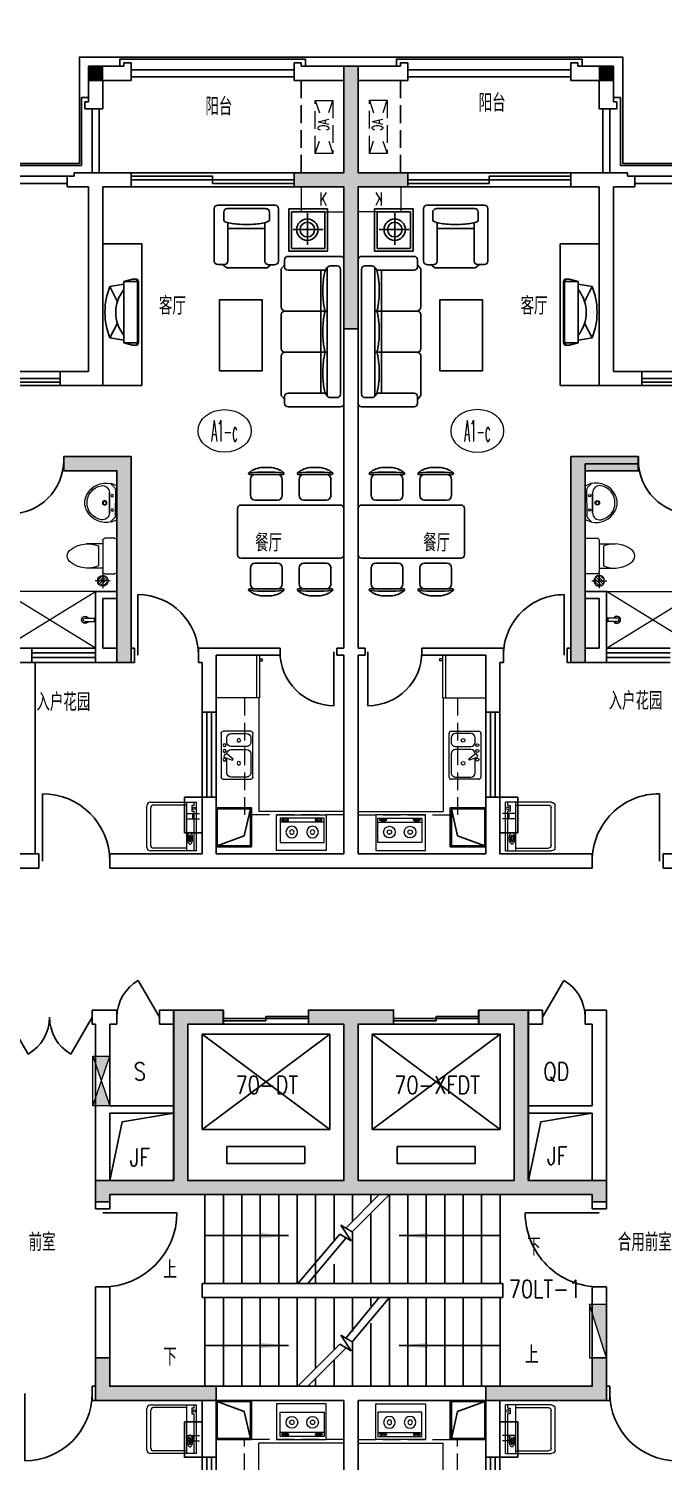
# Model space of a CAD drawing. Extents: x -503369 to -468969, y -592991 to -562131.
# Drawn here: x -490714 to -481766, y -582319 to -562131 of the extents above; entities that cross this region are included whole.
import ezdxf
from ezdxf.enums import TextEntityAlignment as Align

# ---------------------------------------------------------------- set-up
doc = ezdxf.new("R2010")
doc.units = 0
doc.header["$LTSCALE"] = 1000
doc.header["$MEASUREMENT"] = 0
doc.linetypes.add('DASH', pattern=[0.35, 0.25, -0.1])
doc.layers.get('0').update_dxf_attribs({"linetype": 'CONTINUOUS'})
for name, color, linetype, lineweight in [('-XHS', 11, 'CONTINUOUS', 5), ('AC', 11, 'CONTINUOUS', 9), ('axis3', 134, 'CONTINUOUS', 13), ('FUR1', 223, 'CONTINUOUS', 0), ('GZH1', 8, 'CONTINUOUS', 9), ('GZZ1', 40, 'CONTINUOUS', 9), ('PS', 30, 'CONTINUOUS', 9), ('房间名称', 7, 'CONTINUOUS', 9), ('核心筒文字', 120, 'CONTINUOUS', 13)]:
    doc.layers.add(name, color=color, linetype=linetype, lineweight=lineweight)
for name, color, linetype in [('F', 8, 'CONTINUOUS'), ('FUR', 8, 'CONTINUOUS'), ('H1', 8, 'CONTINUOUS'), ('see', 200, 'CONTINUOUS'), ('STAIR', 3, 'CONTINUOUS'), ('WALL', 2, 'CONTINUOUS'), ('WINDOW', 3, 'CONTINUOUS'), ('WINDOW_TEXT', 7, 'CONTINUOUS'), ('Z1', 2, 'CONTINUOUS'), ('栏杆', 140, 'CONTINUOUS'), ('烟道', 193, 'CONTINUOUS'), ('热水器', 193, 'CONTINUOUS'), ('看线', 4, 'CONTINUOUS')]:
    doc.layers.add(name, color=color, linetype=linetype)
doc.styles.add('_HZTXT1', font='romand.shx', dxfattribs={"width": 0.7, "bigfont": 'hztxt.shx'})
doc.styles.add('_ROMANC', font='ROMANC', dxfattribs={"width": 0.6})
doc.styles.add('COMP', font='COMPLEX', dxfattribs={"bigfont": 'hztxt'})
doc.styles.add('DIM_FONT', font='ROMAND.shx', dxfattribs={"width": 0.7})
doc.styles.add('SIMPLEX', font='SIMPLEX.SHX')
doc.styles.get("Standard").update_dxf_attribs({"font": 'GBENOR', "bigfont": 'GBCBIG'})
doc.styles.add('ZBHZ', font='simplex.shx', dxfattribs={"width": 0.7, "bigfont": 'zbhz.shx'})

# ---------------------------------------------------------------- blocks, each defined once
blk = doc.blocks.new('_DBLK1')
for p, q in [((-0.5, 0), (-0.25, -0.433)), ((0.5, 0), (0.25, -0.433))]:
    blk.add_line(p, q)
for centre, start, end in [((-0.5, 0), 300, 0), ((0.5, 0), 180, 240)]:
    blk.add_arc(centre, 0.5, start, end)
at = {"style": 'SIMPLEX', "flags": 9}
blk.add_attdef('A', text='', height=1, dxfattribs=at).set_placement((0, 1.5), align=Align.MIDDLE)
blk = doc.blocks.new('_ARROW')
blk.add_solid([(0, 0), (-1, 0.1), (-1, -0.1)])
blk = doc.blocks.new('_DBLK')
blk.add_line((-0.45, 0), (-0.45, -0.95))
blk.add_arc((-0.45, 0), 0.95, 270, 0)
at = {"layer": 'WINDOW_TEXT', "style": 'SIMPLEX', "flags": 9}
blk.add_attdef('A', text='', height=1, dxfattribs=at).set_placement((0, 1.5), align=Align.MIDDLE)
blk = doc.blocks.new('dghy')
at = {"layer": 'H1'}
for points in [[(449241, 459541), (449441, 459541), (449241, 458041), (449441, 458041)], [(448541, 458041), (450141, 458041), (448541, 457841), (450141, 457841)], [(449241, 457841), (449441, 457841), (449241, 455841), (449441, 455841)], [(445291, 454041), (446241, 454041), (445291, 453841), (446041, 453841)], [(446041, 453841), (446241, 454041), (446041, 451141), (446241, 451141)], [(453391, 454041), (452441, 454041), (453391, 453841), (452641, 453841)], [(452641, 453841), (452441, 454041), (452641, 451141), (452441, 451141)], [(446841, 446241), (447541, 446241), (447041, 446041), (447541, 446041)], [(446841, 446241), (447041, 446041), (446841, 443841), (447041, 443841)], [(448741, 446241), (449941, 446241), (448741, 446041), (449941, 446041)], [(451841, 446241), (451141, 446241), (451641, 446041), (451141, 446041)], [(451841, 446241), (451641, 446041), (451841, 443841), (451641, 443841)], [(449241, 446041), (449441, 446041), (449241, 443841), (449441, 443841)], [(445741, 443841), (445941, 443641), (445741, 443541), (445941, 443541)], [(445741, 443841), (452941, 443841), (445941, 443641), (452741, 443641)], [(452941, 443841), (452741, 443641), (452941, 443541), (452741, 443541)], [(445741, 441341), (445941, 441341), (445741, 440741), (445941, 440941)], [(452941, 441341), (452741, 441341), (452941, 440741), (452741, 440941)], [(445941, 440941), (447441, 440941), (445741, 440741), (447441, 440741)], [(452741, 440941), (451241, 440941), (452941, 440741), (451241, 440741)]]:
    blk.add_solid(points, dxfattribs=at)
at = {"layer": 'Z1'}
blk.add_lwpolyline([(449241, 457841), (449241, 455841), (449441, 455841), (449441, 457841), (450141, 457841), (450141, 458041), (449441, 458041), (449441, 459541), (449241, 459541), (449241, 458041), (448541, 458041), (448541, 457841), (449241, 457841)], dxfattribs=at)
for points in [[(445291, 453841), (445291, 454041), (446241, 454041), (446241, 451141), (446041, 451141), (446041, 453841)], [(453391, 453841), (453391, 454041), (452441, 454041), (452441, 451141), (452641, 451141), (452641, 453841)], [(452741, 443541), (452741, 443641), (445941, 443641), (445941, 443541), (445741, 443541), (445741, 443841), (446841, 443841), (446841, 446241), (447541, 446241), (447541, 446041), (447041, 446041), (447041, 443841), (449241, 443841), (449241, 446041), (448741, 446041), (448741, 446241), (449941, 446241), (449941, 446041), (449441, 446041), (449441, 443841), (451641, 443841), (451641, 446041), (451141, 446041), (451141, 446241), (451841, 446241), (451841, 443841), (452941, 443841), (452941, 443541)], [(445741, 441341), (445941, 441341), (445941, 440941), (447441, 440941), (447441, 440741), (445741, 440741)], [(452941, 441341), (452741, 441341), (452741, 440941), (451241, 440941), (451241, 440741), (452941, 440741)]]:
    blk.add_lwpolyline(points, close=True, dxfattribs=at)
blk = doc.blocks.new('_WBLK')
for p, q in [((-0.5, 0.5), (0.5, 0.5)), ((0.5, 0.167), (-0.5, 0.167)), ((0.5, -0.167), (-0.5, -0.167)), ((-0.5, -0.5), (0.5, -0.5))]:
    blk.add_line(p, q)
at = {"layer": 'WINDOW_TEXT', "style": 'SIMPLEX', "flags": 9}
blk.add_attdef('A', text='', height=1, dxfattribs=at).set_placement((0, 1.5), align=Align.MIDDLE)
blk = doc.blocks.new('KT1')
at = {"layer": 'AC'}
blk.add_lwpolyline([(243659, 39366), (244009, 39366), (244009, 39966), (243659, 39966)], close=True, dxfattribs=at)
at = {"layer": 'AC', "style": '_HZTXT1', "width": 0.7}
blk.add_text('K', height=180, rotation=270, dxfattribs=at).set_placement((243748, 39714))
blk = doc.blocks.new('A$C3C1C112D')
for p, q in [((690, 706), (0, 706)), ((0, 50), (0, 706)), ((43, 670), (0, 670)), ((43, 671), (43, 640)), ((43, 640), (126, 640)), ((126, 640), (126, 671)), ((690, 670), (126, 670)), ((468, 619), (468, 607)), ((560, 618), (560, 607)), ((690, 706), (690, 50)), ((0, 561), (690, 561)), ((38, 562), (38, 95)), ((478, 610), (478, 593)), ((543, 610), (478, 610)), ((478, 593), (543, 593)), ((543, 593), (543, 610)), ((652, 562), (652, 95)), ((640, 0), (50, 0)), ((612, 55), (78, 55))]:
    blk.add_line(p, q)
blk.add_lwpolyline([(428, 611, 0.185158), (433, 599, 0.102042), (453, 584, 0.060862), (478, 576, 0.047173), (511, 573, 0.047173), (545, 576, 0.060862), (570, 584, 0.102042), (590, 599, 0.185158), (595, 611, 0.185158), (590, 624, 0.102042), (570, 638, 0.060862), (545, 647, 0.047173), (511, 650, 0.047173), (478, 647, 0.060862), (453, 638, 0.102042), (433, 624, 0.185158)], format="xyb", close=True)
for points in [[(560, 618, 0.259034), (558, 621, 0.076276), (546, 626, 0.036515), (533, 629, 0.026615), (514, 630, 0.026615), (495, 629, 0.036515), (482, 626, 0.076276), (470, 621, 0.259034), (468, 618, 0.078462), (468, 617, 0.056762)], [(560, 607, 0.259034), (558, 611, 0.076276), (546, 616, 0.036515), (533, 618, 0.026615), (514, 619, 0.026615), (495, 618, 0.036515), (482, 616, 0.076276), (470, 611, 0.259034), (468, 607, 0.259034), (470, 604, 0.056762), (478, 600, 0.036515)], [(543, 598, 0.008736), (546, 599, 0.076276), (558, 604, 0.259034), (560, 607, 0.259034)]]:
    blk.add_lwpolyline(points, format="xyb")
blk.add_circle((86, 671), 17.5)
for centre, radius, start, end in [((50, 50), 50, 180.0011, 270.0011), ((78, 95), 40, 180.0011, 270.0011), ((612, 95), 40, 270.0011, 0.0011), ((640, 50), 50, 270.0011, 0.0011)]:
    blk.add_arc(centre, radius, start, end)
at = {"oblique": 0, "width": 0.8, "flags": 9}
for tag in ['XSIZE', 'YSIZE']:
    blk.add_attdef(tag, (345, 706), '', height=0.5, rotation=0.0011, dxfattribs=at)
blk = doc.blocks.new('f')
at = {"layer": '热水器'}
blk.add_lwpolyline([(497435, 492394), (497435, 492144), (496935, 492144), (496935, 492394)], close=True, dxfattribs=at)
at = {"layer": '热水器', "style": '_HZTXT1', "oblique": -180, "text_generation_flag": 4, "width": 0.7}
blk.add_text('H', height=180, rotation=180, dxfattribs=at).set_placement((497262, 492182))
blk = doc.blocks.new('A$C69646BA1')
at = {"layer": 'FUR1'}
for p, q in [((65, 37), (7, 92)), ((38, 1), (9, 80)), ((519, 0), (38, 1)), ((41, 1), (518, 0)), ((99, 23), (459, 23)), ((420, 105), (138, 106)), ((138, 106), (420, 105)), ((495, 37), (552, 95)), ((548, 78), (519, 0))]:
    blk.add_line(p, q, dxfattribs=at)
for centre, radius in [((281, 173), 31.6), ((179, 66), 16.3), ((281, 173), 23), ((379, 65), 16.3)]:
    blk.add_circle(centre, radius, dxfattribs=at)
for centre, radius, start, end in [((307, 153), 307, 115.0915, 193.7817), ((279, 178), 244, 10.8497, 168.9284), ((279, 203), 250, 63.3535, 114.1543), ((248, 152), 309, 346.3232, 62.5659), ((139, 207), 101, 169.873, 269.3444), ((420, 206), 100, 270.0131, 10.3251), ((100, 73), 50, 226.7074, 269.8889), ((460, 72), 49.8, 269.7832, 315.4333)]:
    blk.add_arc(centre, radius, start, end, dxfattribs=at)
blk = doc.blocks.new('A$C466029EA')
for p, q in [((80, 200), (80, 430)), ((420, 200), (420, 430)), ((110, 260), (390, 260)), ((0, 30), (0, 170)), ((30, 200), (470, 200)), ((470, 0), (30, 0)), ((500, 170), (500, 30))]:
    blk.add_line(p, q)
for centre, radius, start, end in [((477, 413), 398, 143.3619, 202.5495), ((250, 590), 110, 33.4509, 146.5491), ((23, 413), 398, 337.4505, 36.6381), ((30, 170), 30, 90, 180), ((30, 30), 30, 180, 270), ((470, 170), 30, 0, 90), ((470, 30), 30, 270, 0)]:
    blk.add_arc(centre, radius, start, end)
at = {"style": 'DIM_FONT', "width": 0.8, "flags": 9}
for tag in ['YSIZE', 'XSIZE']:
    blk.add_attdef(tag, (250, 0), '', height=0.5, dxfattribs=at)
blk = doc.blocks.new('hdgfd')
at = {"layer": 'FUR1'}
for p, q in [((714922, 322637), (714852, 322637)), ((714852, 322627), (714852, 322637)), ((714922, 322627), (714852, 322627)), ((714862, 322487), (714862, 322627)), ((714912, 322617), (714862, 322617)), ((714912, 322487), (714912, 322627)), ((714922, 322627), (714922, 322637))]:
    blk.add_line(p, q, dxfattribs=at)
for radius, start, end in [(50, 120, 60), (45, 123.749, 56.251), (25, 180, 0)]:
    blk.add_arc((714887, 322487), radius, start, end, dxfattribs=at)
blk = doc.blocks.new('A$C64DF1172')
at = {"layer": 'PS', "linetype": 'ByBlock'}
h = blk.add_hatch(dxfattribs=at)
h.set_pattern_fill('ANSI31', color=256, scale=150, angle=180, style=0)
h.set_pattern_definition([(315, (-453209.595, 198025.227), (-13.25825215, -13.25825215), [])])
h.paths.add_polyline_path([(20, 70, 1), (120, 70, 1)])
for p, q in [((70, 140, 0), (70, 0, 0)), ((0, 70, 0), (140, 70, 0))]:
    blk.add_line(p, q, dxfattribs=at)
blk.add_circle((70, 70, 0), 50, dxfattribs=at)
blk = doc.blocks.new('JAFDSF')
at = {"layer": 'FUR1'}
for p, q in [((707041, 322322), (705741, 322322)), ((705741, 321522), (707041, 322322)), ((707041, 321522), (705741, 322322))]:
    blk.add_line(p, q, dxfattribs=at)
at = {"layer": 'WALL'}
for p, q in [((707041, 322322), (707041, 321522)), ((707041, 322322), (707341, 322322)), ((707141, 322222), (707141, 321522)), ((707341, 322222), (707141, 322222)), ((707141, 321522), (707341, 321522))]:
    blk.add_line(p, q, dxfattribs=at)
at = {"layer": 'FUR1', "xscale": -1}
for name, p, rotation in [('A$C69646BA1', (707342, 323850), 89.88893833648052), ('A$C466029EA', (707341, 323072), 90), ('hdgfd', (384404, -392965), 270)]:
    blk.add_blockref(name, p, dxfattribs=dict(at, rotation=rotation))
at = {"layer": 'PS', "xscale": 1.5, "yscale": 1.5, "zscale": 1.5, "rotation": 270}
blk.add_blockref('A$C64DF1172', (707036, 322577, 0), dxfattribs=at)
blk = doc.blocks.new('REF1')
for p, q in [((-300, -566), (300, -566)), ((-250, -610), (-250, -650)), ((-250, -650), (-220, -650)), ((-220, -610), (-220, -650))]:
    blk.add_line(p, q)
blk.add_lwpolyline([(-300, -610), (300, -610), (300, 0), (-300, 0)], close=True)
blk = doc.blocks.new('M_E29JIV')
at = {"color": 0, "linetype": 'ByBlock'}
for p, q in [((0, -307), (0, 307)), ((31, 337), (419, 337)), ((82, 245), (82, 40)), ((358, 307), (143, 307)), ((419, -20), (419, 245)), ((450, 307), (450, -307)), ((48, 2), (57, -12)), ((59, 31), (163, 70)), ((173, 53), (87, -18)), ((163, 70), (173, 53)), ((82, -184), (82, -245)), ((143, -82), (358, -82)), ((358, -123), (143, -123)), ((419, -245), (419, -184)), ((419, -338), (31, -338)), ((143, -307), (358, -307))]:
    blk.add_line(p, q, dxfattribs=at)
for centre, radius in [((51, 61), 20.5), ((251, 112), 25.6), ((51, -61), 20.5), ((51, -143), 20.5), ((251, -210), 25.6)]:
    blk.add_circle(centre, radius, dxfattribs=at)
for centre, radius, start, end in [((31, 307), 30.7, 90, 180), ((143, 245), 61.4, 90, 180), ((358, 245), 61.4, 0, 90), ((419, 307), 30.7, 0, 90), ((66, 12), 20.5, 110.5377, 210), ((74, -2), 20.5, 210, 309.4623), ((143, -20), 61.4, 180, 270), ((143, -184), 61.4, 90, 180), ((358, -20), 61.4, 270, 0), ((358, -184), 61.4, 0, 90), ((31, -307), 30.7, 180, 270), ((143, -245), 61.4, 180, 270), ((358, -245), 61.4, 270, 0), ((419, -307), 30.7, 270, 0)]:
    blk.add_arc(centre, radius, start, end, dxfattribs=at)
at = {"style": 'DIM_FONT', "width": 0.8, "flags": 9}
for tag in ['XSIZE', 'YSIZE']:
    blk.add_attdef(tag, (0, 0), '', height=0.5, dxfattribs=at)
blk = doc.blocks.new('A$C65CE207E')
for p, q in [((500, 700), (0, 700)), ((0, 700), (0, 0)), ((44, 649), (387, 649)), ((44, 27), (44, 649)), ((52, 607), (68, 607)), ((52, 543), (52, 607)), ((77, 624), (66, 624)), ((68, 607), (68, 543)), ((100, 27), (100, 649)), ((387, 649), (387, 27)), ((500, 0), (500, 700)), ((68, 543), (52, 543)), ((78, 532), (66, 532)), ((387, 27), (44, 27)), ((52, 70), (52, 134)), ((52, 134), (68, 134)), ((68, 70), (52, 70)), ((77, 151), (66, 151)), ((78, 59), (66, 59)), ((68, 134), (68, 70)), ((0, 0), (500, 0))]:
    blk.add_line(p, q)
for points in [[(57, 607, -0.008736), (58, 610, -0.076276), (63, 622, -0.259034), (66, 624, -0.259034)], [(66, 624, -0.259034), (70, 622, -0.076276), (75, 610, -0.036515), (77, 597, -0.026615), (78, 578, -0.026615), (77, 559, -0.036515), (75, 546, -0.076276), (70, 534, -0.259034), (66, 532, -0.259034), (63, 534, -0.056762), (59, 543, -0.036515)], [(77, 624, -0.259034), (80, 622, -0.076276), (85, 610, -0.036515), (88, 597, -0.026615), (89, 578, -0.026615), (88, 559, -0.036515), (85, 546, -0.076276), (80, 534, -0.259034), (77, 532, -0.078462), (76, 532, -0.056762)], [(57, 134, -0.008736), (58, 137, -0.076276), (63, 149, -0.259034), (66, 151, -0.259034)], [(66, 151, -0.259034), (70, 149, -0.076276), (75, 137, -0.036515), (77, 124, -0.026615), (78, 105, -0.026615), (77, 86, -0.036515), (75, 73, -0.076276), (70, 61, -0.259034), (66, 59, -0.259034), (63, 61, -0.056762), (59, 70, -0.036515)], [(77, 151, -0.259034), (80, 149, -0.076276), (85, 137, -0.036515), (88, 124, -0.026615), (89, 105, -0.026615), (88, 86, -0.036515), (85, 73, -0.076276), (80, 61, -0.259034), (77, 59, -0.078462), (76, 59, -0.056762)]]:
    blk.add_lwpolyline(points, format="xyb")
for centre, radius in [((241, 484), 82.5), ((241, 484), 31.6), ((241, 192), 82.5), ((241, 192), 31.6)]:
    blk.add_circle(centre, radius)
at = {"oblique": -180, "text_generation_flag": 4, "width": 0.8, "flags": 9}
for tag in ['YSIZE', 'XSIZE']:
    blk.add_attdef(tag, (500, 350), '', height=0.5, rotation=90, dxfattribs=at)
blk = doc.blocks.new('ht')
at = {"layer": '烟道'}
for points in [[(452112, 309628), (452112, 309078), (451612, 309078), (451612, 309628)], [(452097, 309613), (452097, 309093), (451627, 309093), (451627, 309613)]]:
    blk.add_lwpolyline(points, close=True, dxfattribs=at)
blk.add_lwpolyline([(452097, 309093), (452008, 309471), (451627, 309613)], dxfattribs=at)
blk = doc.blocks.new('jgsdgdsgds')
at = {"layer": 'FUR1', "linetype": 'DASH'}
for p, q in [((629840, 466840), (629840, 465190)), ((631240, 465190), (629940, 465190))]:
    blk.add_line(p, q, dxfattribs=at)
at = {"layer": 'FUR1'}
for p in [(630040, 466840), (631240, 465240)]:
    blk.add_line(p, (630040, 465240), dxfattribs=at)
at = {"layer": 'see'}
blk.add_line((627540, 474340), (625380, 474340), dxfattribs=at)
at = {"layer": 'WALL'}
for p, q in [((627440, 474240), (628240, 474240)), ((627440, 474240), (627440, 474190)), ((628240, 474040), (628240, 474240)), ((630540, 474040), (630540, 474240)), ((630540, 474240), (631240, 474240)), ((627340, 474040), (627340, 474190)), ((627340, 474190), (627440, 474190)), ((627340, 474040), (627640, 474040)), ((627640, 471440), (627640, 474040)), ((627840, 474040), (628240, 474040)), ((627840, 471240), (627840, 474040)), ((630540, 474040), (631240, 474040)), ((631240, 474040), (631240, 467540)), ((627240, 471440), (627640, 471440)), ((627240, 471440), (627240, 471240)), ((627240, 471240), (627840, 471240)), ((627290, 470040), (627290, 470240)), ((627290, 470240), (628240, 470240)), ((628240, 470240), (628240, 467540)), ((627290, 470040), (628040, 470040)), ((628040, 470040), (628040, 467540)), ((626440, 467540), (626840, 467540)), ((626840, 467540), (626840, 467340)), ((627740, 467540), (627740, 467340)), ((627840, 467540), (628040, 467540)), ((628290, 467540), (628240, 467540)), ((628290, 467340), (628290, 467540)), ((629190, 467340), (629190, 467540)), ((630340, 467540), (629190, 467540)), ((630340, 467440), (629440, 467440)), ((629440, 467440), (629440, 466640)), ((630340, 467540), (630340, 467440)), ((631240, 467540), (631140, 467540)), ((631140, 467540), (631140, 467440)), ((631240, 467440), (631140, 467440)), ((631240, 467440), (631240, 464640)), ((623340, 467340), (626840, 467340)), ((627740, 467340), (628290, 467340)), ((629190, 467340), (629240, 467340)), ((629240, 467340), (629240, 466640)), ((629440, 466640), (629240, 466640)), ((629240, 465440), (629240, 464640)), ((629440, 465440), (629240, 465440)), ((629440, 465440), (629440, 464640)), ((626940, 464640), (626640, 464640)), ((626940, 464640), (626940, 464440)), ((629240, 464640), (627940, 464640)), ((627940, 464640), (627940, 464440)), ((631240, 464640), (629440, 464640)), ((626940, 464440), (626440, 464440)), ((627940, 464440), (631340, 464440))]:
    blk.add_line(p, q, dxfattribs=at)
at = {"layer": 'WINDOW'}
for p, q in [((628240, 474240), (630540, 474240)), ((628240, 474040), (630540, 474040)), ((625640, 471440), (627240, 471440)), ((625640, 471240), (627240, 471240))]:
    blk.add_line(p, q, dxfattribs=at)
for points in [[(628240, 474190), (629390, 474190), (629390, 474140), (628240, 474140)], [(630540, 474140), (629390, 474140), (629390, 474090), (630540, 474090)], [(630540, 474140), (629390, 474140), (629390, 474090), (630540, 474090)], [(627240, 471340), (626440, 471340), (626440, 471290), (627240, 471290)], [(627240, 471340), (626440, 471340), (626440, 471290), (627240, 471290)]]:
    blk.add_lwpolyline(points, close=True, dxfattribs=at)
at = {"layer": '栏杆'}
for p, q in [((627340, 474190), (625540, 474190)), ((627340, 474090), (625540, 474090)), ((626890, 464640), (626890, 467340))]:
    blk.add_line(p, q, dxfattribs=at)
at = {"layer": 'AC', "rotation": 90}
blk.add_blockref('KT1', (670606, 230032), dxfattribs=at)
at = {"layer": 'FUR1', "extrusion": (0, 0, -1), "zscale": -1}
for name, p, rotation in [('REF1', (-629440, 467140), 269.999999936634), ('M_E29JIV', (-629508, 466031), 180.0000000466906), ('ht', (-177828, 774368), 180), ('A$C65CE207E', (-630990, 465190), 270)]:
    blk.add_blockref(name, p, dxfattribs=dict(at, rotation=rotation))
at = {"layer": 'FUR1', "xscale": 0.9916666666395026, "yscale": 0.9916666666395026, "zscale": 0.9916666666666667, "rotation": 270.0000004304741}
blk.add_blockref('A$C3C1C112D', (628463, 465368), dxfattribs=at)
at = {"layer": 'WINDOW', "yscale": 800, "zscale": 800}
for p, xscale in [((626890, 470190), 800), ((630740, 467490), -800)]:
    blk.add_blockref('_DBLK', p, dxfattribs=dict(at, xscale=xscale))
at = {"layer": 'WINDOW'}
for name, p, xscale, yscale, zscale, rotation in [('_DBLK', (628740, 467440), -900, 900, 900, 180), ('_WBLK', (627290, 467440), -900, 200, 900, 180), ('_WBLK', (629340, 466040), -1200, 200.0000000001164, 1200, 90), ('_DBLK', (627440, 464540), -1000, 1000, 1000, 180)]:
    blk.add_blockref(name, p, dxfattribs=dict(at, xscale=xscale, yscale=yscale, zscale=zscale, rotation=rotation))
at = {"layer": '房间名称'}
blk.add_blockref('JAFDSF', (-79300, 146018), dxfattribs=at)
at = {"layer": '热水器', "xscale": -1, "rotation": 90}
blk.add_blockref('f', (1121385, 962375), dxfattribs=at)
blk = doc.blocks.new('jgdgsdgsdgsd')
at = {"layer": 'FUR1'}
for p in [(640303, 466840), (639103, 465240)]:
    blk.add_line(p, (640303, 465240), dxfattribs=at)
at = {"layer": 'FUR1', "linetype": 'DASH'}
for p, q in [((640503, 466840), (640503, 465190)), ((639103, 465190), (640403, 465190))]:
    blk.add_line(p, q, dxfattribs=at)
at = {"layer": 'see'}
blk.add_line((642803, 474340), (644963, 474340), dxfattribs=at)
at = {"layer": 'WALL'}
for p, q in [((639803, 474240), (639103, 474240)), ((639803, 474040), (639803, 474240)), ((642103, 474040), (642103, 474240)), ((642903, 474240), (642103, 474240)), ((642903, 474240), (642903, 474190)), ((639803, 474040), (639103, 474040)), ((639103, 474040), (639103, 467540)), ((642503, 474040), (642103, 474040)), ((642503, 471240), (642503, 474040)), ((642703, 471440), (642703, 474040)), ((643003, 474040), (642703, 474040)), ((643003, 474190), (642903, 474190)), ((643003, 474040), (643003, 474190)), ((643103, 471440), (642703, 471440)), ((643103, 471440), (643103, 471240)), ((643103, 471240), (642503, 471240)), ((643053, 470240), (642103, 470240)), ((642103, 470240), (642103, 467540)), ((643053, 470140), (643053, 470240)), ((643053, 470140), (642303, 470140)), ((642303, 470140), (642303, 468340)), ((642303, 468240), (642303, 467540)), ((639103, 467540), (639203, 467540)), ((639103, 467440), (639203, 467440)), ((639103, 467440), (639103, 464640)), ((639203, 467540), (639203, 467440)), ((640003, 467540), (641153, 467540)), ((640003, 467540), (640003, 467440)), ((640003, 467440), (640903, 467440)), ((640903, 467440), (640903, 466640)), ((641153, 467340), (641153, 467540)), ((642053, 467540), (642103, 467540)), ((642053, 467340), (642053, 467540)), ((642503, 467540), (642303, 467540)), ((642603, 467540), (642603, 467340)), ((641153, 467340), (641103, 467340)), ((641103, 467340), (641103, 466640)), ((642603, 467340), (642053, 467340)), ((640903, 466640), (641103, 466640)), ((640903, 465440), (640903, 464640)), ((640903, 465440), (641103, 465440)), ((641103, 465440), (641103, 464640)), ((639103, 464640), (640903, 464640)), ((641103, 464640), (642403, 464640)), ((642403, 464640), (642403, 464440)), ((643403, 464640), (643403, 464440)), ((643403, 464640), (644103, 464640)), ((642403, 464440), (639003, 464440)), ((643403, 464440), (643903, 464440))]:
    blk.add_line(p, q, dxfattribs=at)
at = {"layer": 'WINDOW'}
for p, q in [((642103, 474240), (639803, 474240)), ((642103, 474040), (639803, 474040)), ((644703, 471440), (643103, 471440)), ((644703, 471240), (643103, 471240))]:
    blk.add_line(p, q, dxfattribs=at)
for points in [[(639803, 474140), (640953, 474140), (640953, 474090), (639803, 474090)], [(639803, 474140), (640953, 474140), (640953, 474090), (639803, 474090)], [(642103, 474190), (640953, 474190), (640953, 474140), (642103, 474140)], [(643103, 471340), (643903, 471340), (643903, 471290), (643103, 471290)], [(643103, 471340), (643903, 471340), (643903, 471290), (643103, 471290)]]:
    blk.add_lwpolyline(points, close=True, dxfattribs=at)
at = {"layer": '栏杆'}
for p, q in [((643003, 474190), (644803, 474190)), ((643003, 474090), (644803, 474090))]:
    blk.add_line(p, q, dxfattribs=at)
at = {"layer": 'AC', "xscale": -1, "rotation": 270}
blk.add_blockref('KT1', (599738, 230032), dxfattribs=at)
at = {"layer": 'FUR1'}
for name, p, rotation in [('REF1', (640903, 467140), 269.999999936634), ('M_E29JIV', (640835, 466031), 180.0000000466906), ('A$C65CE207E', (639353, 465190), 270), ('ht', (1092515, 774368), 180)]:
    blk.add_blockref(name, p, dxfattribs=dict(at, rotation=rotation))
at = {"layer": 'FUR1', "xscale": -0.9916666666395026, "yscale": 0.9916666666395026, "zscale": 0.9916666666666667, "rotation": 89.99999956952593}
blk.add_blockref('A$C3C1C112D', (641880, 465368), dxfattribs=at)
at = {"layer": 'WINDOW', "yscale": 800, "zscale": 800}
for p, xscale in [((643453, 470190), -800), ((639603, 467490), 800)]:
    blk.add_blockref('_DBLK', p, dxfattribs=dict(at, xscale=xscale))
at = {"layer": 'WINDOW'}
for name, p, xscale, yscale, zscale, rotation in [('_DBLK', (641603, 467440), 900, 900, 900, 180), ('_WBLK', (643053, 467440), 900, 200, 900, 180), ('_WBLK', (641003, 466040), 1200, 200.0000000001164, 1200, 270), ('_DBLK', (642903, 464540), 1000, 1000, 1000, 180)]:
    blk.add_blockref(name, p, dxfattribs=dict(at, xscale=xscale, yscale=yscale, zscale=zscale, rotation=rotation))
at = {"layer": '房间名称', "xscale": -1}
blk.add_blockref('JAFDSF', (1349644, 146018), dxfattribs=at)
at = {"layer": '热水器', "rotation": 270}
blk.add_blockref('f', (148959, 962375), dxfattribs=at)
blk = doc.blocks.new('hgsgdf')
at = {"layer": 'FUR1', "linetype": 'DASH'}
for p, q in [((673924, 475258), (673924, 477108)), ((675324, 477108), (674024, 477108))]:
    blk.add_line(p, q, dxfattribs=at)
at = {"layer": 'FUR1'}
for p in [(674124, 475258), (675324, 477058)]:
    blk.add_line(p, (674124, 477058), dxfattribs=at)
at = {"layer": 'WALL'}
for p, q in [((671774, 477858), (671824, 477858)), ((671774, 477858), (671774, 477658)), ((672024, 477858), (675424, 477858)), ((671774, 477658), (673324, 477658)), ((673324, 476858), (673324, 477658)), ((673524, 477658), (675324, 477658)), ((673524, 476858), (673524, 477658)), ((675324, 474658), (675324, 477658)), ((673524, 476858), (673324, 476858))]:
    blk.add_line(p, q, dxfattribs=at)
at = {"layer": 'FUR1'}
blk.add_blockref('ht', (221911, 168031), dxfattribs=at)
at = {"layer": 'FUR1', "xscale": 0.9916666666395026, "yscale": 0.9916666666395026, "zscale": 0.9916666666666667, "rotation": 270.0000004304741}
blk.add_blockref('A$C3C1C112D', (672547, 477594), dxfattribs=at)
at = {"layer": 'FUR1', "rotation": 90}
blk.add_blockref('A$C65CE207E', (675074, 477108), dxfattribs=at)
at = {"layer": 'WINDOW', "xscale": 1000, "yscale": 1000, "zscale": 1000}
blk.add_blockref('_DBLK', (671274, 477758), dxfattribs=at)
at = {"layer": 'WINDOW', "xscale": 1200, "yscale": 200.0000000001164, "zscale": 1200, "rotation": 90}
blk.add_blockref('_WBLK', (673424, 476258), dxfattribs=at)
at = {"layer": '热水器', "rotation": 90}
blk.add_blockref('f', (1165468, -20077), dxfattribs=at)
blk = doc.blocks.new('dgsdf')
at = {"layer": 'FUR1', "linetype": 'DASH'}
for p, q in [((685252, 477108), (686552, 477108)), ((686652, 475258), (686652, 477108))]:
    blk.add_line(p, q, dxfattribs=at)
at = {"layer": 'FUR1'}
for p in [(685252, 477058), (686452, 475258)]:
    blk.add_line(p, (686452, 477058), dxfattribs=at)
at = {"layer": 'WALL'}
for p, q in [((688552, 477858), (685152, 477858)), ((688802, 477858), (688752, 477858)), ((688802, 477858), (688802, 477658)), ((685252, 474658), (685252, 477658)), ((687052, 477658), (685252, 477658)), ((687052, 476858), (687052, 477658)), ((688802, 477658), (687252, 477658)), ((687252, 476858), (687252, 477658)), ((687052, 476858), (687252, 476858))]:
    blk.add_line(p, q, dxfattribs=at)
at = {"layer": 'FUR1', "xscale": -1}
blk.add_blockref('ht', (1138664, 168031), dxfattribs=at)
at = {"layer": 'FUR1', "xscale": -1, "rotation": 270}
blk.add_blockref('A$C65CE207E', (685502, 477108), dxfattribs=at)
at = {"layer": 'FUR1', "xscale": -0.9916666666395026, "yscale": 0.9916666666395026, "zscale": 0.9916666666666667, "rotation": 89.99999956952593}
blk.add_blockref('A$C3C1C112D', (688029, 477594), dxfattribs=at)
at = {"layer": 'WINDOW', "xscale": -1000, "yscale": 1000, "zscale": 1000}
blk.add_blockref('_DBLK', (689302, 477758), dxfattribs=at)
at = {"layer": 'WINDOW', "xscale": -1200, "yscale": 200.0000000001164, "zscale": 1200, "rotation": 270}
blk.add_blockref('_WBLK', (687152, 476258), dxfattribs=at)
at = {"layer": '热水器', "xscale": -1, "rotation": 270}
blk.add_blockref('f', (195108, -20077), dxfattribs=at)
blk = doc.blocks.new('xhs300')
at = {"layer": '-XHS'}
blk.add_hatch(color=256, dxfattribs=at).paths.add_polyline_path([(353586, 188347), (353826, 188347), (353586, 187597)])
blk.add_line((353586, 187597), (353826, 188347), dxfattribs=at)
blk.add_lwpolyline([(353586, 187597), (353586, 188347), (353826, 188347), (353826, 187597)], close=True, dxfattribs=at)
blk = doc.blocks.new('M_A1SFU')
blk.add_line((-0.5, 0), (0, -0.866))
blk.add_arc((-0.5, 0), 1, 300, 0)
blk = doc.blocks.new('_C10HGB')
at = {"linetype": 'DASH'}
for p, q in [((0, 250), (177, 191)), ((750, 250), (573, 191)), ((172, 57), (0, 0)), ((575, 58), (750, 0))]:
    blk.add_line(p, q, dxfattribs=at)
blk.add_lwpolyline([(750, 0), (750, 250), (0, 250), (0, 0), (750, 0)], dxfattribs=at)
at = {"style": '_ROMANC', "width": 0.7}
blk.add_text('AC', height=148.6, rotation=360, dxfattribs=at).set_placement((261, 60))
at = {"style": 'DIM_FONT', "width": 0.8, "flags": 9}
for tag in ['XSIZE', 'YSIZE']:
    blk.add_attdef(tag, (0, 0), '', height=0.5, dxfattribs=at)
blk = doc.blocks.new('ytt')
at = {"layer": 'see'}
for p, q in [((461681, 389858), (461681, 389958)), ((464301, 389958), (461681, 389958)), ((464301, 389858), (464301, 389958)), ((465581, 389958), (468201, 389958)), ((465581, 389858), (465581, 389958)), ((468201, 389858), (468201, 389958)), ((461241, 389418), (461141, 389418)), ((461141, 388458), (461141, 389418)), ((468641, 389418), (468741, 389418)), ((468741, 388458), (468741, 389418))]:
    blk.add_line(p, q, dxfattribs=at)
at = {"layer": 'STAIR', "linetype": 'DASH'}
for p, q in [((464241, 389658), (464241, 388358)), ((465641, 389658), (465641, 388358))]:
    blk.add_line(p, q, dxfattribs=at)
at = {"layer": 'WALL'}
for p, q in [((461241, 389358), (461241, 389858)), ((461741, 389858), (461241, 389858)), ((461841, 389908), (461741, 389908)), ((461741, 389858), (461741, 389908)), ((461841, 389658), (461841, 389908)), ((464141, 389908), (464141, 389658)), ((464141, 389908), (464241, 389908)), ((464241, 389858), (464241, 389908)), ((465641, 389858), (464241, 389858)), ((465741, 389908), (465641, 389908)), ((465641, 389858), (465641, 389908)), ((465741, 389908), (465741, 389658)), ((468041, 389658), (468041, 389908)), ((468041, 389908), (468141, 389908)), ((468141, 389858), (468141, 389908)), ((468141, 389858), (468641, 389858)), ((468641, 389358), (468641, 389858)), ((461441, 389258), (461441, 389658)), ((461841, 389658), (461441, 389658)), ((464841, 389658), (464141, 389658)), ((464841, 389658), (464841, 388358)), ((465041, 389658), (465741, 389658)), ((465041, 389658), (465041, 388358)), ((468041, 389658), (468441, 389658)), ((468441, 389258), (468441, 389658)), ((461191, 389258), (461191, 389358)), ((461241, 389358), (461191, 389358)), ((461441, 389258), (461191, 389258)), ((468441, 389258), (468691, 389258)), ((468641, 389358), (468691, 389358)), ((468691, 389258), (468691, 389358))]:
    blk.add_line(p, q, dxfattribs=at)
at = {"layer": '栏杆'}
for p, q in [((461841, 389808), (464141, 389808)), ((461841, 389708), (464141, 389708)), ((468041, 389808), (465741, 389808)), ((468041, 389708), (465741, 389708)), ((461291, 389258), (461291, 388358)), ((461391, 389258), (461391, 388358)), ((468491, 389258), (468491, 388358)), ((468591, 389258), (468591, 388358))]:
    blk.add_line(p, q, dxfattribs=at)
at = {"layer": 'AC', "xscale": -1, "rotation": 90}
for p in [(464687, 389377), (465450, 389379)]:
    blk.add_blockref('_C10HGB', p, dxfattribs=at)
blk = doc.blocks.new('l4')
at = {"layer": 'GZH1'}
for points in [[(455848, 452476), (456048, 452476), (455848, 452276), (456048, 452276)], [(463048, 452476), (463248, 452476), (463048, 452276), (463248, 452276)]]:
    blk.add_solid(points, dxfattribs=at)
at = {"layer": 'GZZ1'}
for points in [[(455848, 452276), (456048, 452276), (456048, 452476), (455848, 452476)], [(463048, 452276), (463248, 452276), (463248, 452476), (463048, 452476)]]:
    blk.add_lwpolyline(points, close=True, dxfattribs=at)
at = {"layer": 'H1'}
for points in [[(459448, 452476), (459648, 452476), (459448, 450976), (459648, 450976)], [(458748, 450976), (460348, 450976), (458748, 450776), (460348, 450776)], [(459448, 450776), (459648, 450776), (459448, 448776), (459648, 448776)], [(455498, 446976), (456448, 446976), (455498, 446776), (456248, 446776)], [(456248, 446776), (456448, 446976), (456248, 444076), (456448, 444076)], [(463598, 446976), (462648, 446976), (463598, 446776), (462848, 446776)], [(462848, 446776), (462648, 446976), (462848, 444076), (462648, 444076)], [(457048, 439176), (457748, 439176), (457248, 438976), (457748, 438976)], [(457048, 439176), (457248, 438976), (457048, 436776), (457248, 436776)], [(458948, 439176), (460148, 439176), (458948, 438976), (460148, 438976)], [(462048, 439176), (461348, 439176), (461848, 438976), (461348, 438976)], [(462048, 439176), (461848, 438976), (462048, 436776), (461848, 436776)], [(459448, 438976), (459648, 438976), (459448, 436776), (459648, 436776)], [(455948, 436776), (456148, 436576), (455948, 436476), (456148, 436476)], [(455948, 436776), (463148, 436776), (456148, 436576), (462948, 436576)], [(463148, 436776), (462948, 436576), (463148, 436476), (462948, 436476)], [(455948, 434276), (456148, 434276), (455948, 433676), (456148, 433876)], [(463148, 434276), (462948, 434276), (463148, 433676), (462948, 433876)], [(456148, 433876), (457648, 433876), (455948, 433676), (457648, 433676)], [(462948, 433876), (461448, 433876), (463148, 433676), (461448, 433676)]]:
    blk.add_solid(points, dxfattribs=at)
at = {"layer": 'Z1'}
blk.add_lwpolyline([(459448, 450776), (459448, 448776), (459648, 448776), (459648, 450776), (460348, 450776), (460348, 450976), (459648, 450976), (459648, 452476), (459448, 452476), (459448, 450976), (458748, 450976), (458748, 450776), (459448, 450776)], dxfattribs=at)
for points in [[(455498, 446776), (455498, 446976), (456448, 446976), (456448, 444076), (456248, 444076), (456248, 446776)], [(463598, 446776), (463598, 446976), (462648, 446976), (462648, 444076), (462848, 444076), (462848, 446776)], [(462948, 436476), (462948, 436576), (456148, 436576), (456148, 436476), (455948, 436476), (455948, 436776), (457048, 436776), (457048, 439176), (457748, 439176), (457748, 438976), (457248, 438976), (457248, 436776), (459448, 436776), (459448, 438976), (458948, 438976), (458948, 439176), (460148, 439176), (460148, 438976), (459648, 438976), (459648, 436776), (461848, 436776), (461848, 438976), (461348, 438976), (461348, 439176), (462048, 439176), (462048, 436776), (463148, 436776), (463148, 436476)], [(455948, 434276), (456148, 434276), (456148, 433876), (457648, 433876), (457648, 433676), (455948, 433676)], [(463148, 434276), (462948, 434276), (462948, 433876), (461448, 433876), (461448, 433676), (463148, 433676)]]:
    blk.add_lwpolyline(points, close=True, dxfattribs=at)
blk = doc.blocks.new('xhs1')
at = {"layer": '-XHS'}
h = blk.add_hatch(color=256, dxfattribs=at)
h.paths.add_polyline_path([(-350, 120), (-350, -120), (0, 0)])
h.paths.add_polyline_path([(0, 0), (350, -120), (350, 120)])
for p, q in [((350, -120), (-350, 120)), ((-350, -120), (350, 120))]:
    blk.add_line(p, q, dxfattribs=at)
blk.add_lwpolyline([(350, -120), (-350, -120), (-350, 120), (350, 120)], close=True, dxfattribs=at)
blk = doc.blocks.new('A$C0E8A3607')
for p, q in [((30, 205), (0, 81)), ((30, 205), (897, 205)), ((30, 205), (30, 0)), ((70, 205), (101, 402)), ((101, 402), (316, 296)), ((826, 402), (618, 296)), ((856, 205), (826, 402)), ((897, 205), (897, 0)), ((897, 205), (897, 0)), ((897, 205), (927, 81)), ((0, 81), (0, 16)), ((30, 0), (0, 16)), ((32, 10), (2, 25)), ((30, 10), (897, 10)), ((895, 10), (925, 25)), ((897, 0), (927, 16)), ((927, 81), (927, 16)), ((30, 0), (897, 0))]:
    blk.add_line(p, q)
for centre, radius, start, end in [((463, -508), 979, 68.2528, 111.7472), ((467, -193), 511, 50.9799, 129.0201)]:
    blk.add_arc(centre, radius, start, end)
blk = doc.blocks.new('A$C453044A9')
at = {"xscale": -1}
blk.add_blockref('A$C0E8A3607', (927, 0), dxfattribs=at)
blk = doc.blocks.new('M_C25MYD')
for p, q in [((-569, 821), (-109, 821)), ((-389, 921), (-290, 921)), ((117, 821), (577, 821)), ((298, 921), (397, 921)), ((-564, 754), (-564, 529)), ((-114, 754), (-114, 529)), ((122, 754), (122, 529)), ((572, 754), (572, 529)), ((-497, 461), (-182, 461)), ((190, 461), (505, 461)), ((-746, 342), (-746, -308)), ((704, 392), (-696, 392)), ((754, -308), (754, 342)), ((-696, -358), (704, -358)), ((-564, -720), (-564, -495)), ((-182, -427), (-497, -427)), ((-114, -720), (-114, -495)), ((122, -720), (122, -495)), ((505, -427), (190, -427)), ((572, -720), (572, -495)), ((-109, -787), (-569, -787)), ((577, -787), (117, -787)), ((-290, -887), (-389, -887)), ((397, -887), (298, -887))]:
    blk.add_line(p, q)
for centre, radius, start, end in [((-579, 837), 10, 130.7265, 202.67), ((-569, 841), 20, 202.67, 270), ((-379, 606), 316, 91.7651, 130.7265), ((-339, -1857), 2713, 84.8023, 95.1977), ((-497, 754), 67.5, 90, 180), ((-300, 606), 316, 49.2735, 88.2349), ((-182, 754), 67.5, 0, 90), ((-109, 841), 20, 270, 337.33), ((-100, 837), 10, 337.33, 49.2735), ((108, 837), 10, 130.7265, 202.67), ((117, 841), 20, 202.67, 270), ((307, 606), 316, 91.7651, 130.7265), ((347, -1857), 2713, 84.8023, 95.1977), ((190, 754), 67.5, 90, 180), ((387, 606), 316, 49.2735, 88.2349), ((505, 754), 67.5, 0, 90), ((577, 841), 20, 270, 337.33), ((587, 837), 10, 337.33, 49.2735), ((-497, 529), 67.5, 180, 270), ((-182, 529), 67.5, 270, 0), ((190, 529), 67.5, 180, 270), ((505, 529), 67.5, 270, 0), ((-696, 342), 50, 90, 180), ((704, 342), 50, 0, 90), ((-696, -308), 50, 180, 270), ((704, -308), 50, 270, 0), ((-497, -495), 67.5, 90, 180), ((-182, -495), 67.5, 0, 90), ((190, -495), 67.5, 90, 180), ((505, -495), 67.5, 0, 90), ((-579, -803), 10, 157.33, 229.2735), ((-569, -807), 20, 90, 157.33), ((-497, -720), 67.5, 180, 270), ((-182, -720), 67.5, 270, 0), ((-109, -807), 20, 22.67, 90), ((-100, -803), 10, 310.7265, 22.67), ((108, -803), 10, 157.33, 229.2735), ((117, -807), 20, 90, 157.33), ((190, -720), 67.5, 180, 270), ((505, -720), 67.5, 270, 0), ((577, -807), 20, 22.67, 90), ((587, -803), 10, 310.7265, 22.67), ((-379, -572), 316, 229.2735, 268.2349), ((-339, 1890), 2713, 264.8023, 275.1977), ((-300, -572), 316, 271.7651, 310.7265), ((307, -572), 316, 229.2735, 268.2349), ((347, 1890), 2713, 264.8023, 275.1977), ((387, -572), 316, 271.7651, 310.7265)]:
    blk.add_arc(centre, radius, start, end)
at = {"width": 0.8, "flags": 9}
for tag in ['XSIZE', 'YSIZE']:
    blk.add_attdef(tag, (0, 0), '', height=0.5, dxfattribs=at)
blk = doc.blocks.new('A$C36161383')
for p, q in [((2052, 1828), (2792, 1828)), ((2005, 1710), (1957, 1652)), ((1957, 1083), (1957, 1652)), ((2004, 1684), (2004, 1780)), ((2594, 1635), (2052, 1636)), ((2512, 1631), (2512, 1118)), ((2744, 1693), (2628, 1693)), ((2792, 1645), (2792, 1099)), ((2840, 1780), (2840, 970)), ((2796, 1536), (2792, 1536)), ((2792, 1436), (2792, 1435)), ((2005, 1025), (1957, 1083)), ((2002, 972), (2002, 1068)), ((2594, 1115), (2052, 1115)), ((2743, 1051), (2631, 1051)), ((48, 836), (144, 836)), ((103, 835), (161, 883)), ((161, 883), (713, 883)), ((770, 235), (770, 835)), ((1300, 883), (819, 883)), ((1348, 235), (1348, 835)), ((1943, 883), (1406, 883)), ((2001, 835), (1943, 883)), ((1974, 836), (2071, 836)), ((2791, 922), (2052, 922)), ((0, 48), (0, 788)), ((189, 803), (191, 801)), ((193, 258), (193, 788)), ((1927, 257), (1927, 786)), ((2119, 788), (2119, 48)), ((2192, 778), (2192, 230)), ((2788, 778), (2192, 778)), ((2231, 738), (2231, 270)), ((2749, 738), (2231, 738)), ((2269, 778), (2427, 778)), ((2496, 718), (2496, 295)), ((2749, 270), (2749, 738)), ((2788, 230), (2788, 778)), ((2284, 516), (2727, 516)), ((1958, 235), (155, 235)), ((1922, 328), (196, 328)), ((1926, 258), (1926, 260)), ((2192, 230), (2788, 230)), ((2231, 270), (2749, 270)), ((129, 96), (129, 193)), ((1936, 48), (177, 48)), ((1984, 96), (1984, 193)), ((2071, 0), (48, 0))]:
    blk.add_line(p, q)
blk.add_lwpolyline([(508, 1752), (508, 1152), (1508, 1152), (1508, 1752)], close=True)
for radius in [151, 103]:
    blk.add_circle((2496, 516), radius)
for centre, radius, start, end in [((2052, 1780), 48.2, 89.977, 179.977), ((2792, 1780), 48.2, 359.977, 89.977), ((2052, 1684), 48.2, 179.977, 269.977), ((2947, 1534), 368, 156.2624, 169.4624), ((2628, 1674), 19.3, 89.977, 156.2624), ((2744, 1645), 48.2, 359.977, 89.977), ((4289, 1374), 1720, 175.5808, 179.977), ((3459, 1439), 888, 169.4624, 175.5808), ((4289, 1374), 1720, 179.977, 184.3732), ((3459, 1311), 888, 184.3732, 190.4916), ((2052, 1067), 48.2, 89.977, 179.977), ((2947, 1216), 368, 190.4916, 204.8181), ((2631, 1070), 19.3, 204.8181, 269.977), ((2743, 1099), 48.2, 269.977, 359.977), ((48, 788), 48.2, 90, 180), ((144, 788), 48.2, 360, 90), ((713, 825), 57.8, 0, 90), ((819, 835), 48.2, 90, 180), ((1300, 835), 48.2, 360, 90), ((1406, 825), 57.8, 90, 180), ((1974, 788), 48.2, 90, 180), ((2052, 970), 48.2, 179.977, 269.977), ((2071, 788), 48.2, 360, 90), ((2791, 970), 48.2, 269.977, 359.977), ((177, 193), 48.2, 111.7614, 180), ((177, 237), 17.5, 114.1363, 179.7479), ((320, -82), 368, 100.5146, 114.1363), ((415, -594), 888, 94.3962, 100.5146), ((479, -1423), 1720, 90, 94.3962), ((479, -1423), 1720, 85.6038, 90), ((542, -594), 888, 79.4854, 85.6038), ((637, -82), 368, 68.9667, 79.4854), ((899, -82), 368, 100.5146, 111.0333), ((994, -594), 888, 94.3962, 100.5146), ((1058, -1423), 1720, 90, 94.3962), ((1058, -1423), 1720, 85.6038, 90), ((1122, -594), 888, 79.4854, 85.6038), ((1217, -82), 368, 68.9667, 79.4854), ((1475, -82), 368, 100.5146, 111.0333), ((1570, -594), 888, 94.3962, 100.5146), ((1634, -1423), 1720, 90, 94.3962), ((1634, -1423), 1720, 85.6038, 90), ((1698, -594), 888, 79.4854, 85.6038), ((1793, -82), 368, 65.8637, 79.4854), ((1936, 237), 17.5, 0.4251, 65.8637), ((1936, 193), 48.2, 360, 68.4088), ((48, 48), 48.2, 180, 270), ((177, 96), 48.2, 180, 270), ((1936, 96), 48.2, 270, 360), ((2071, 48), 48.2, 270, 360)]:
    blk.add_arc(centre, radius, start, end)
blk = doc.blocks.new('_INDEX1')
at = {"const_width": 0.035}
blk.add_lwpolyline([(-0.5, 0, 1), (0.5, 0, 1)], format="xyb", close=True, dxfattribs=at)
at = {"style": 'COMP', "width": 2.333333}
blk.add_attdef('1', text='', height=0.5, dxfattribs=at).set_placement((-0.25, -0.25), (0.25, -0.25), align=Align.FIT)

msp = doc.modelspace()

# ---------------------------------------------------------------- linework, layer by layer
at = {"layer": 'FUR'}
for points in [[(-489119, -567161), (-489119, -565161), (-489669, -565161), (-489669, -567161)], [(-483219, -567161), (-483219, -565161), (-482669, -565161), (-482669, -567161)]]:
    msp.add_lwpolyline(points, close=True, dxfattribs=at)
at = {"layer": 'STAIR'}
for p, q in [((-488269, -576301), (-486469, -576301)), ((-486469, -577641), (-488269, -576301)), ((-488269, -577641), (-486469, -576301)), ((-488269, -577641), (-488269, -576301)), ((-486469, -576301), (-486469, -577641)), ((-485869, -576301), (-484069, -576301)), ((-485869, -576301), (-485869, -577641)), ((-484069, -577641), (-485869, -576301)), ((-485869, -577641), (-484069, -576301)), ((-484069, -576301), (-484069, -577641)), ((-486469, -577641), (-488269, -577641)), ((-484069, -577641), (-485869, -577641)), ((-487919, -577881), (-486819, -577881)), ((-487919, -578121), (-487919, -577881)), ((-486819, -577881), (-486819, -578121)), ((-485519, -578121), (-485519, -577881)), ((-485519, -577881), (-484419, -577881)), ((-484419, -577881), (-484419, -578121)), ((-486819, -578121), (-487919, -578121)), ((-484419, -578121), (-485519, -578121)), ((-488229, -579811), (-488229, -578561)), ((-487969, -579811), (-487969, -578561)), ((-487709, -579811), (-487709, -578561)), ((-487449, -579811), (-487449, -578561)), ((-487189, -579811), (-487189, -578561)), ((-486929, -579811), (-486929, -578561)), ((-486669, -579811), (-486669, -578561)), ((-486409, -579200), (-486409, -578561)), ((-486240, -579030), (-485771, -578561)), ((-486149, -578940), (-486149, -578561)), ((-486149, -579081), (-485629, -578561)), ((-485889, -578680), (-485889, -578561)), ((-485629, -579811), (-485629, -578561)), ((-485369, -579811), (-485369, -578561)), ((-485109, -579811), (-485109, -578561)), ((-484849, -579811), (-484849, -578561)), ((-484589, -579811), (-484589, -578561)), ((-484329, -579811), (-484329, -578561)), ((-484069, -579811), (-484069, -578561)), ((-486166, -579210), (-486314, -578991)), ((-486314, -578991), (-486151, -579083)), ((-485889, -579811), (-485889, -578821)), ((-486921, -579811), (-486328, -579118)), ((-486779, -579811), (-486238, -579169)), ((-486328, -579118), (-486166, -579210)), ((-486149, -579811), (-486149, -579081)), ((-486409, -579811), (-486409, -579541)), ((-488229, -581261), (-488229, -580011)), ((-487969, -581261), (-487969, -580011)), ((-487709, -581261), (-487709, -580011)), ((-487449, -581261), (-487449, -580011)), ((-487189, -581261), (-487189, -580011)), ((-486929, -581261), (-486929, -580011)), ((-486669, -581010), (-486669, -580011)), ((-486409, -580750), (-486409, -580011)), ((-486240, -580580), (-485771, -580011)), ((-486149, -580490), (-486149, -580011)), ((-486149, -580631), (-485629, -580011)), ((-485889, -580130), (-485889, -580011)), ((-485629, -581261), (-485629, -580011)), ((-485369, -581261), (-485369, -580011)), ((-485109, -581261), (-485109, -580011)), ((-484849, -581261), (-484849, -580011)), ((-484589, -581261), (-484589, -580011)), ((-484329, -581261), (-484329, -580011)), ((-484069, -581261), (-484069, -580011)), ((-485889, -581261), (-485889, -580371)), ((-486314, -580541), (-486151, -580633)), ((-486166, -580760), (-486314, -580541)), ((-486921, -581261), (-486328, -580668)), ((-486779, -581261), (-486238, -580719)), ((-486328, -580668), (-486166, -580760)), ((-486149, -581261), (-486149, -580631)), ((-486409, -581261), (-486409, -580891)), ((-486669, -581261), (-486669, -581151))]:
    msp.add_line(p, q, dxfattribs=at)
for points in [[(-487051, -579138), (-488229, -579138)], [(-485489, -579138), (-484069, -579138)], [(-487051, -580688), (-488229, -580688)], [(-485489, -580688), (-484069, -580688)]]:
    msp.add_lwpolyline(points, dxfattribs=at)
at = {"layer": 'WALL'}
for p, q in [((-486269, -562861), (-486269, -564161)), ((-486069, -562861), (-486069, -564161)), ((-489819, -575961), (-489819, -576161)), ((-489469, -575961), (-489819, -575961)), ((-489469, -576161), (-489469, -575961)), ((-488869, -576161), (-488869, -575961)), ((-488869, -575961), (-487969, -575961)), ((-488669, -575961), (-488669, -577311)), ((-487969, -576161), (-487969, -575961)), ((-486769, -576161), (-486769, -575961)), ((-485569, -575961), (-486769, -575961)), ((-485569, -576161), (-485569, -575961)), ((-484369, -576161), (-484369, -575961)), ((-483469, -575961), (-484369, -575961)), ((-483669, -577311), (-483669, -575961)), ((-483469, -576161), (-483469, -575961)), ((-482869, -576161), (-482869, -575961)), ((-482869, -575961), (-482569, -575961)), ((-482569, -578761), (-482569, -575961)), ((-489769, -576161), (-489819, -576161)), ((-489769, -576161), (-489769, -578761)), ((-489469, -576161), (-489569, -576161)), ((-489569, -576161), (-489569, -577311)), ((-488869, -576161), (-488669, -576161)), ((-487969, -576161), (-488469, -576161)), ((-488469, -576161), (-488469, -578361)), ((-486269, -576161), (-486769, -576161)), ((-486269, -578361), (-486269, -576161)), ((-485569, -576161), (-486069, -576161)), ((-486069, -578361), (-486069, -576161)), ((-483869, -576161), (-484369, -576161)), ((-483869, -578361), (-483869, -576161)), ((-483469, -576161), (-483669, -576161)), ((-482869, -576161), (-482769, -576161)), ((-482769, -577311), (-482769, -576161)), ((-489569, -577311), (-488669, -577311)), ((-483669, -577311), (-482769, -577311)), ((-489569, -577411), (-489569, -578361)), ((-489569, -577411), (-488669, -577411)), ((-488669, -577411), (-488669, -578361)), ((-483669, -578361), (-483669, -577411)), ((-483669, -577411), (-482769, -577411)), ((-482769, -578361), (-482769, -577411)), ((-489569, -578361), (-488669, -578361)), ((-488469, -578361), (-486269, -578361)), ((-486069, -578361), (-483869, -578361)), ((-483669, -578361), (-482569, -578361)), ((-489569, -578561), (-489569, -578761)), ((-489569, -578561), (-482769, -578561)), ((-482769, -578761), (-482769, -578561)), ((-489569, -578761), (-489769, -578761)), ((-482769, -578761), (-482569, -578761)), ((-489569, -579861), (-489769, -579861)), ((-489769, -579861), (-489769, -581261)), ((-489569, -579861), (-489569, -581261)), ((-488269, -579811), (-488269, -580011)), ((-484029, -579811), (-488269, -579811)), ((-484029, -580011), (-484029, -579811)), ((-482769, -579861), (-482569, -579861)), ((-482769, -579861), (-482769, -581261)), ((-482569, -579861), (-482569, -581261)), ((-484029, -580011), (-488269, -580011))]:
    msp.add_line(p, q, dxfattribs=at)
at = {"layer": 'WINDOW'}
for p, q in [((-487969, -576161), (-486769, -576161)), ((-485569, -576161), (-484369, -576161))]:
    msp.add_line(p, q, dxfattribs=at)
for points in [[(-487369, -576111), (-487369, -576081), (-487969, -576081), (-487969, -576111)], [(-486769, -576081), (-486769, -576051), (-487369, -576051), (-487369, -576081)], [(-484969, -576111), (-484969, -576081), (-485569, -576081), (-485569, -576111)], [(-484369, -576081), (-484369, -576051), (-484969, -576051), (-484969, -576081)]]:
    msp.add_lwpolyline(points, close=True, dxfattribs=at)
for points in [[(-488669, -577411), (-489394, -577534), (-489569, -578361)], [(-482769, -577411), (-483494, -577534), (-483669, -578361)]]:
    msp.add_lwpolyline(points, dxfattribs=at)
at = {"layer": '看线'}
for points in [[(-486169, -562531), (-489999, -562531), (-489999, -564031), (-492139, -564031), (-492139, -562131), (-496099, -562131), (-496099, -566561)], [(-486169, -562531), (-482339, -562531), (-482339, -564031), (-480199, -564031), (-480199, -562131), (-476239, -562131), (-476239, -566561)]]:
    msp.add_lwpolyline(points, dxfattribs=at)

# ---------------------------------------------------------------- block references
at = {"layer": '-XHS', "rotation": 270}
msp.add_blockref('xhs1', (-489689, -576961), dxfattribs=at)
at = {"layer": '-XHS', "xscale": -1}
msp.add_blockref('xhs300', (-128983, -768458), dxfattribs=at)
for name, p in [('ytt', (-951111, -952519)), ('hgsgdf', (-1161593, -1059119)), ('dgsdf', (-1171322, -1059119))]:
    msp.add_blockref(name, p)
at = {"layer": 'axis3'}
for name, p in [('jgsdgdsgds', (-1117510, -1038401)), ('jgdgsdgsdgsd', (-1125173, -1038401))]:
    msp.add_blockref(name, p, dxfattribs=at)
at = {"layer": 'F', "linetype": 'Continuous', "extrusion": (0, 0, -1), "zscale": -1}
msp.add_blockref('M_C25MYD', (487016, -569236), dxfattribs=at)
at = {"layer": 'F', "linetype": 'Continuous', "extrusion": (0, 0, -1), "xscale": -1, "zscale": -1}
msp.add_blockref('M_C25MYD', (485323, -569236), dxfattribs=at)
msp.add_blockref('M_C25MYD', (485323, -569236), dxfattribs=at)
at = {"layer": 'FUR', "rotation": 89.99999934632956}
for name, p in [('A$C36161383', (-486269, -567459)), ('A$C453044A9', (-489167, -566590))]:
    msp.add_blockref(name, p, dxfattribs=at)
at = {"layer": 'FUR', "xscale": -1, "rotation": 270.0000006403302}
for name, p in [('A$C36161383', (-486069, -567459)), ('A$C36161383', (-486069, -567459)), ('A$C453044A9', (-483172, -566590))]:
    msp.add_blockref(name, p, dxfattribs=at)
at = {"layer": 'STAIR', "yscale": 400, "zscale": 400}
for p, xscale, rotation in [((-487051, -579138, 0), 400, 3.07658667e-08), ((-485489, -579138, 0), -400, 3.07742631e-08), ((-487051, -580688, 0), 400, 3.07658667e-08), ((-485489, -580688, 0), -400, 3.07742631e-08)]:
    msp.add_blockref('_ARROW', p, dxfattribs=dict(at, xscale=xscale, rotation=rotation))
at = {"layer": 'WINDOW'}
for name, p, xscale, yscale, zscale, rotation in [('M_A1SFU', (-489169, -576061), 600, 600, 600, 180), ('M_A1SFU', (-483169, -576061), -600, 600, 600, 180), ('_DBLK', (-489669, -579311), -1100, 1100, 1100, 90), ('_DBLK', (-482669, -579311), 1100, 1100, 1100, 270)]:
    msp.add_blockref(name, p, dxfattribs=dict(at, xscale=xscale, yscale=yscale, zscale=zscale, rotation=rotation))
at = {"layer": 'WINDOW', "xscale": -1200, "yscale": 1200, "zscale": 1200}
msp.add_blockref('_DBLK1', (-490419, -576061), dxfattribs=at)
at = {"layer": 'Z1'}
for name, p in [('l4', (-945718, -1015137)), ('dghy', (-935510, -1022202))]:
    msp.add_blockref(name, p, dxfattribs=at)
at = {"layer": '房间名称'}
ref = msp.add_blockref('_INDEX1', (-487951, -567799), dxfattribs=dict(at, xscale=-750, yscale=600, zscale=750))
ref.add_attrib('1', 'A1-c', dxfattribs={"layer": '0', "height": 300, "style": 'COMP', "width": 0.35}).set_placement((-488139, -567949), (-487764, -567949), align=Align.FIT)
ref = msp.add_blockref('_INDEX1', (-484388, -567799), dxfattribs=dict(at, xscale=750, yscale=600, zscale=750))
ref.add_attrib('1', 'A1-c', dxfattribs={"layer": '0', "height": 300, "style": 'COMP', "width": 0.35}).set_placement((-484575, -567949), (-484200, -567949), align=Align.FIT)

# ---------------------------------------------------------------- texts
at = {"layer": '房间名称', "style": 'ZBHZ', "width": 0.8}
for s, p in [('阳台', (-484180, -563301)), ('阳台', (-488033, -563354)), ('客厅', (-488687, -566161)), ('客厅', (-483589, -566161)), ('餐厅', (-487332, -569499)), ('餐厅', (-484963, -569499)), ('餐厅', (-484963, -569499)), ('入户花园', (-490225, -571745)), ('入户花园', (-482158, -571728))]:
    msp.add_text(s, height=250, dxfattribs=at).set_placement(p, align=Align.CENTER)
at = {"layer": '核心筒文字', "style": 'ZBHZ', "width": 0.8}
for s, p in [('S', (-489146, -576950)), ('QD', (-483275, -576950)), ('70-DT', (-487356, -577141)), ('70-XFDT', (-484956, -577141)), ('JF', (-489146, -578162)), ('JF', (-483263, -578139)), ('前室', (-490524, -579356)), ('下', (-483590, -579419)), ('合用前室', (-482028, -579356)), ('上', (-488719, -579744)), ('70LT-1', (-483435, -580015)), ('下', (-488719, -580973)), ('上', (-483621, -580944))]:
    msp.add_text(s, height=250, dxfattribs=at).set_placement(p, align=Align.CENTER)

doc.saveas('drawing.dxf')
